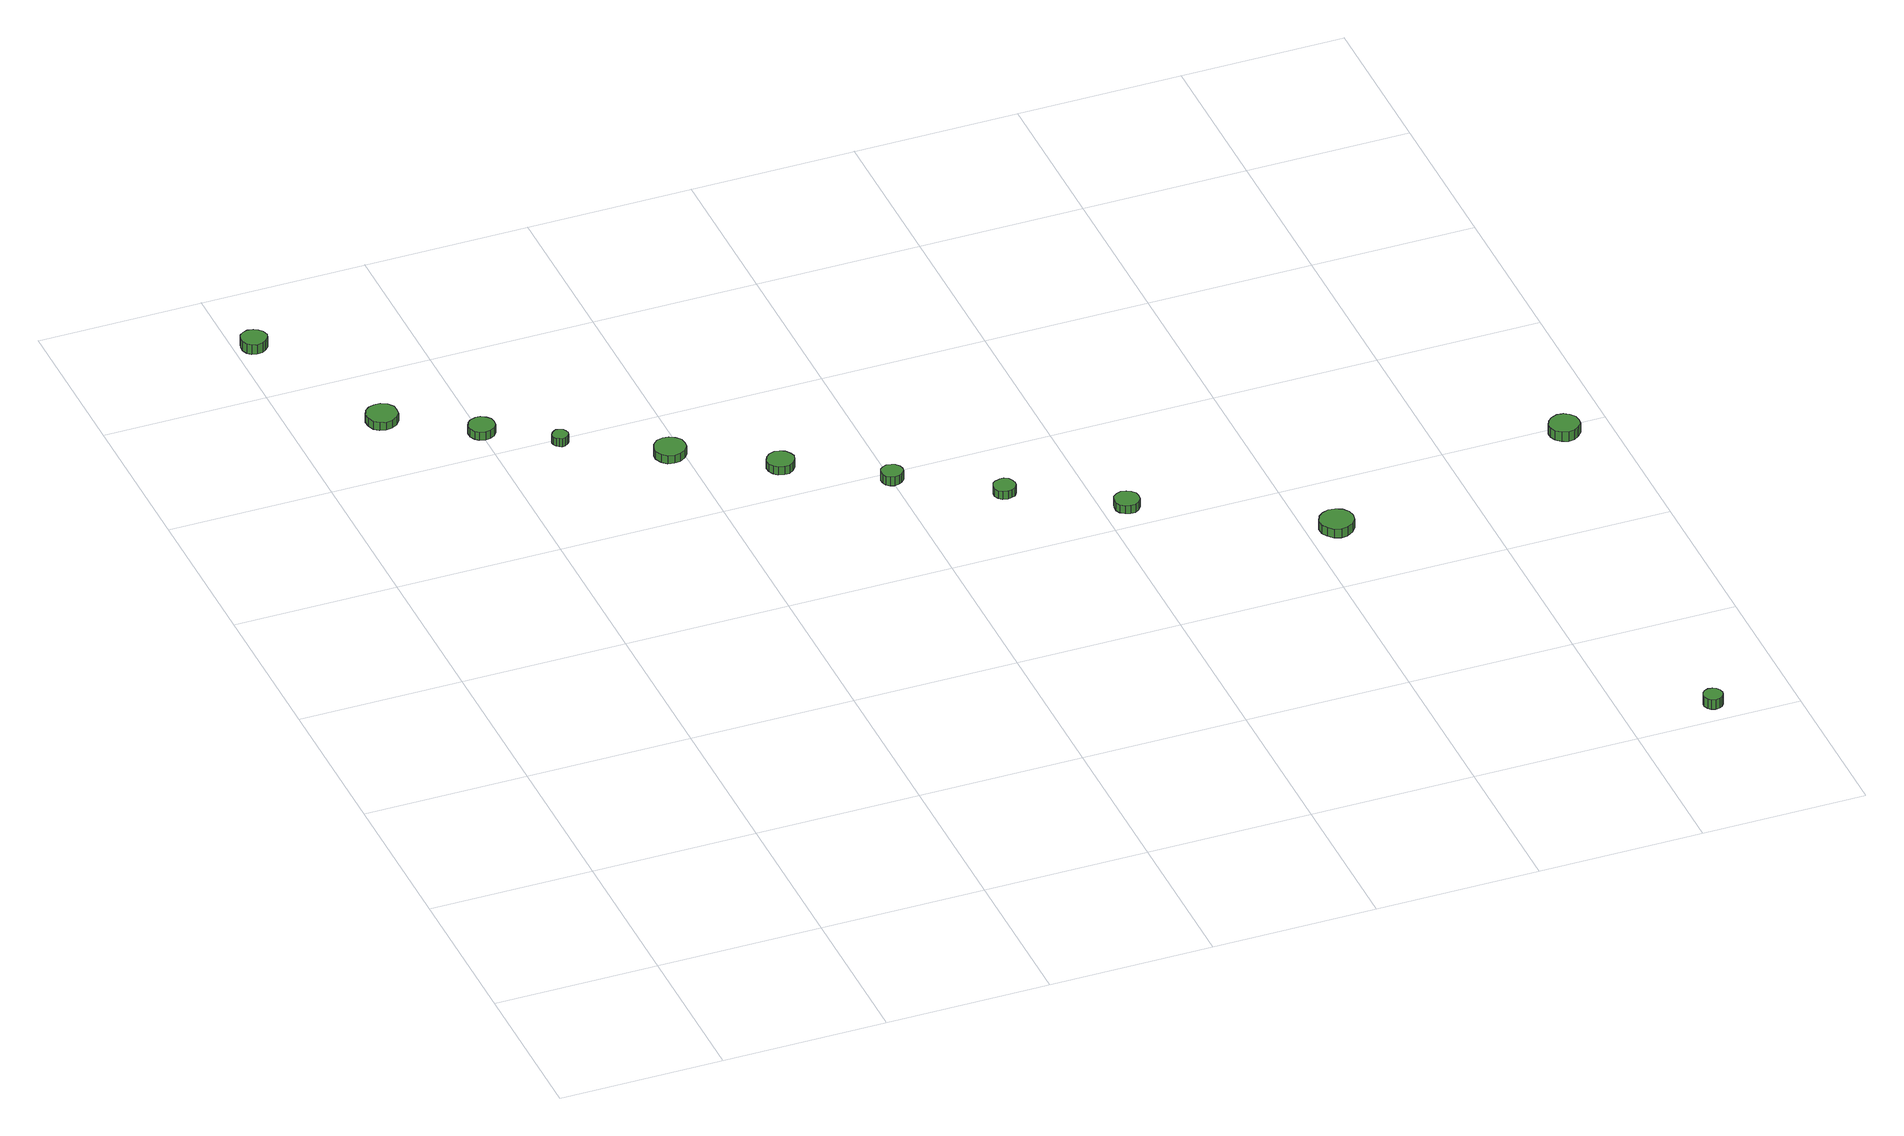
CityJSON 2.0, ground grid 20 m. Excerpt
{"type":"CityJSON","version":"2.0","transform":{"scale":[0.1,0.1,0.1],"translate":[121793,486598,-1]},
"CityObjects":{
"tree1":{"type":"SolitaryVegetationObject","attributes":{"function":"something"},"geometry":[{"type":"MultiSurface","lod":"1","boundaries":[[[0,1,2,3,4,5,6,7,8,9,10,11,12,13,14]],[[15,16,17,18,19,20,21,22,23,24,25,26,27,28,29]],[[0,29,28,1]],[[1,28,27,2]],[[2,27,26,3]],[[3,26,25,4]],[[4,25,24,5]],[[5,24,23,6]],[[6,23,22,7]],[[7,22,21,8]],[[8,21,20,9]],[[9,20,19,10]],[[10,19,18,11]],[[11,18,17,12]],[[12,17,16,13]],[[13,16,15,14]],[[14,15,29,0]]]}]},
"tree2":{"type":"SolitaryVegetationObject","attributes":{"function":"something"},"geometry":[{"type":"MultiSurface","lod":"1","boundaries":[[[30,31,32,33,34,35,36,37,38,39,40,41,42,43,44]],[[45,46,47,48,49,50,51,52,53,54,55,56,57,58,59]],[[30,59,58,31]],[[31,58,57,32]],[[32,57,56,33]],[[33,56,55,34]],[[34,55,54,35]],[[35,54,53,36]],[[36,53,52,37]],[[37,52,51,38]],[[38,51,50,39]],[[39,50,49,40]],[[40,49,48,41]],[[41,48,47,42]],[[42,47,46,43]],[[43,46,45,44]],[[44,45,59,30]]]}]},
"tree3":{"type":"SolitaryVegetationObject","attributes":{"function":"something"},"geometry":[{"type":"MultiSurface","lod":"1","boundaries":[[[60,61,62,63,64,65,66,67,68,69,70,71,72,73,74]],[[75,76,77,78,79,80,81,82,83,84,85,86,87,88,89]],[[60,89,88,61]],[[61,88,87,62]],[[62,87,86,63]],[[63,86,85,64]],[[64,85,84,65]],[[65,84,83,66]],[[66,83,82,67]],[[67,82,81,68]],[[68,81,80,69]],[[69,80,79,70]],[[70,79,78,71]],[[71,78,77,72]],[[72,77,76,73]],[[73,76,75,74]],[[74,75,89,60]]]}]},
"tree4":{"type":"SolitaryVegetationObject","attributes":{"function":"something"},"geometry":[{"type":"MultiSurface","lod":"1","boundaries":[[[90,91,92,93,94,95,96,97,98,99,100,101,102,103,104]],[[105,106,107,108,109,110,111,112,113,114,115,116,117,118,119]],[[90,119,118,91]],[[91,118,117,92]],[[92,117,116,93]],[[93,116,115,94]],[[94,115,114,95]],[[95,114,113,96]],[[96,113,112,97]],[[97,112,111,98]],[[98,111,110,99]],[[99,110,109,100]],[[100,109,108,101]],[[101,108,107,102]],[[102,107,106,103]],[[103,106,105,104]],[[104,105,119,90]]]}]},
"tree5":{"type":"SolitaryVegetationObject","attributes":{"function":"something"},"geometry":[{"type":"MultiSurface","lod":"1","boundaries":[[[120,121,122,123,124,125,126,127,128,129,130,131,132,133,134]],[[135,136,137,138,139,140,141,142,143,144,145,146,147,148,149]],[[120,149,148,121]],[[121,148,147,122]],[[122,147,146,123]],[[123,146,145,124]],[[124,145,144,125]],[[125,144,143,126]],[[126,143,142,127]],[[127,142,141,128]],[[128,141,140,129]],[[129,140,139,130]],[[130,139,138,131]],[[131,138,137,132]],[[132,137,136,133]],[[133,136,135,134]],[[134,135,149,120]]]}]},
"tree6":{"type":"SolitaryVegetationObject","attributes":{"function":"something"},"geometry":[{"type":"MultiSurface","lod":"1","boundaries":[[[150,151,152,153,154,155,156,157,158,159,160,161,162,163,164]],[[165,166,167,168,169,170,171,172,173,174,175,176,177,178,179]],[[150,179,178,151]],[[151,178,177,152]],[[152,177,176,153]],[[153,176,175,154]],[[154,175,174,155]],[[155,174,173,156]],[[156,173,172,157]],[[157,172,171,158]],[[158,171,170,159]],[[159,170,169,160]],[[160,169,168,161]],[[161,168,167,162]],[[162,167,166,163]],[[163,166,165,164]],[[164,165,179,150]]]}]},
"tree7":{"type":"SolitaryVegetationObject","attributes":{"function":"something"},"geometry":[{"type":"MultiSurface","lod":"1","boundaries":[[[180,181,182,183,184,185,186,187,188,189,190,191,192,193,194]],[[195,196,197,198,199,200,201,202,203,204,205,206,207,208,209]],[[180,209,208,181]],[[181,208,207,182]],[[182,207,206,183]],[[183,206,205,184]],[[184,205,204,185]],[[185,204,203,186]],[[186,203,202,187]],[[187,202,201,188]],[[188,201,200,189]],[[189,200,199,190]],[[190,199,198,191]],[[191,198,197,192]],[[192,197,196,193]],[[193,196,195,194]],[[194,195,209,180]]]}]},
"tree8":{"type":"SolitaryVegetationObject","attributes":{"function":"something"},"geometry":[{"type":"MultiSurface","lod":"1","boundaries":[[[210,211,212,213,214,215,216,217,218,219,220,221,222,223,224]],[[225,226,227,228,229,230,231,232,233,234,235,236,237,238,239]],[[210,239,238,211]],[[211,238,237,212]],[[212,237,236,213]],[[213,236,235,214]],[[214,235,234,215]],[[215,234,233,216]],[[216,233,232,217]],[[217,232,231,218]],[[218,231,230,219]],[[219,230,229,220]],[[220,229,228,221]],[[221,228,227,222]],[[222,227,226,223]],[[223,226,225,224]],[[224,225,239,210]]]}]},
"tree9":{"type":"SolitaryVegetationObject","attributes":{"function":"something"},"geometry":[{"type":"MultiSurface","lod":"1","boundaries":[[[240,241,242,243,244,245,246,247,248,249,250,251,252,253,254]],[[255,256,257,258,259,260,261,262,263,264,265,266,267,268,269]],[[240,269,268,241]],[[241,268,267,242]],[[242,267,266,243]],[[243,266,265,244]],[[244,265,264,245]],[[245,264,263,246]],[[246,263,262,247]],[[247,262,261,248]],[[248,261,260,249]],[[249,260,259,250]],[[250,259,258,251]],[[251,258,257,252]],[[252,257,256,253]],[[253,256,255,254]],[[254,255,269,240]]]}]},
"tree10":{"type":"SolitaryVegetationObject","attributes":{"function":"something"},"geometry":[{"type":"MultiSurface","lod":"1","boundaries":[[[270,271,272,273,274,275,276,277,278,279,280,281,282,283,284]],[[285,286,287,288,289,290,291,292,293,294,295,296,297,298,299]],[[270,299,298,271]],[[271,298,297,272]],[[272,297,296,273]],[[273,296,295,274]],[[274,295,294,275]],[[275,294,293,276]],[[276,293,292,277]],[[277,292,291,278]],[[278,291,290,279]],[[279,290,289,280]],[[280,289,288,281]],[[281,288,287,282]],[[282,287,286,283]],[[283,286,285,284]],[[284,285,299,270]]]}]},
"tree11":{"type":"SolitaryVegetationObject","attributes":{"function":"something"},"geometry":[{"type":"MultiSurface","lod":"1","boundaries":[[[300,301,302,303,304,305,306,307,308,309,310,311,312,313,314]],[[315,316,317,318,319,320,321,322,323,324,325,326,327,328,329]],[[300,329,328,301]],[[301,328,327,302]],[[302,327,326,303]],[[303,326,325,304]],[[304,325,324,305]],[[305,324,323,306]],[[306,323,322,307]],[[307,322,321,308]],[[308,321,320,309]],[[309,320,319,310]],[[310,319,318,311]],[[311,318,317,312]],[[312,317,316,313]],[[313,316,315,314]],[[314,315,329,300]]]}]},
"tree12":{"type":"SolitaryVegetationObject","attributes":{"function":"something"},"geometry":[{"type":"MultiSurface","lod":"1","boundaries":[[[330,331,332,333,334,335,336,337,338,339,340,341,342,343,344]],[[345,346,347,348,349,350,351,352,353,354,355,356,357,358,359]],[[330,359,358,331]],[[331,358,357,332]],[[332,357,356,333]],[[333,356,355,334]],[[334,355,354,335]],[[335,354,353,336]],[[336,353,352,337]],[[337,352,351,338]],[[338,351,350,339]],[[339,350,349,340]],[[340,349,348,341]],[[341,348,347,342]],[[342,347,346,343]],[[343,346,345,344]],[[344,345,359,330]]]}]}
},
"vertices":[
[40,1298,20],[38,1305,20],[34,1310,20],[29,1313,20],[22,1314,20],[16,1312,20],[11,1308,20],[9,1302,20],[9,1295,20],[11,1289,20],[16,1285,20],[22,1283,20],[29,1284,20],[34,1287,20],[38,1292,20],[38,1292,7],[34,1287,7],[29,1284,7],[22,1283,7],[16,1285,7],[11,1289,7],[9,1295,7],[9,1302,7],[11,1308,7],[16,1312,7],[22,1314,7],[29,1313,7],[34,1310,7],[38,1305,7],[40,1298,7],
[123,1108,19],[122,1115,19],[117,1122,19],[110,1126,19],[102,1126,19],[95,1124,19],[89,1119,19],[86,1112,19],[86,1104,19],[89,1096,19],[95,1091,19],[102,1089,19],[110,1090,19],[117,1094,19],[122,1100,19],[122,1100,8],[117,1094,8],[110,1090,8],[102,1089,8],[95,1091,8],[89,1096,8],[86,1104,8],[86,1112,8],[89,1119,8],[95,1124,8],[102,1126,8],[110,1126,8],[117,1122,8],[122,1115,8],[123,1108,8],
[217,1045,19],[216,1051,19],[212,1056,19],[206,1060,19],[200,1060,19],[193,1058,19],[189,1054,19],[186,1048,19],[186,1041,19],[189,1035,19],[193,1031,19],[200,1029,19],[206,1030,19],[212,1033,19],[216,1038,19],[216,1038,8],[212,1033,8],[206,1030,8],[200,1029,8],[193,1031,8],[189,1035,8],[186,1041,8],[186,1048,8],[189,1054,8],[193,1058,8],[200,1060,8],[206,1060,8],[212,1056,8],[216,1051,8],[217,1045,8],
[287,994,19],[286,998,19],[284,1001,19],[280,1003,19],[276,1004,19],[273,1002,19],[270,1000,19],[268,996,19],[268,992,19],[270,988,19],[273,986,19],[276,984,19],[280,985,19],[284,987,19],[286,990,19],[286,990,8],[284,987,8],[280,985,8],[276,984,8],[273,986,8],[270,988,8],[268,992,8],[268,996,8],[270,1000,8],[273,1002,8],[276,1004,8],[280,1003,8],[284,1001,8],[286,998,8],[287,994,8],
[403,925,19],[402,933,19],[397,939,19],[390,943,19],[383,944,19],[375,942,19],[369,936,19],[366,929,19],[366,922,19],[369,914,19],[375,909,19],[383,907,19],[390,908,19],[397,912,19],[402,918,19],[402,918,8],[397,912,8],[390,908,8],[383,907,8],[375,909,8],[369,914,8],[366,922,8],[366,929,8],[369,936,8],[375,942,8],[383,944,8],[390,943,8],[397,939,8],[402,933,8],[403,925,8],
[509,856,19],[507,862,19],[503,868,19],[497,871,19],[491,872,19],[484,870,19],[479,865,19],[476,859,19],[476,852,19],[479,846,19],[484,842,19],[491,840,19],[497,840,19],[503,844,19],[507,849,19],[507,849,8],[503,844,8],[497,840,8],[491,840,8],[484,842,8],[479,846,8],[476,852,8],[476,859,8],[479,865,8],[484,870,8],[491,872,8],[497,871,8],[503,868,8],[507,862,8],[509,856,8],
[614,786,20],[613,791,20],[609,796,20],[605,798,20],[599,799,20],[594,797,20],[590,794,20],[588,789,20],[588,783,20],[590,778,20],[594,775,20],[599,773,20],[605,774,20],[609,776,20],[613,781,20],[613,781,8],[609,776,8],[605,774,8],[599,773,8],[594,775,8],[590,778,8],[588,783,8],[588,789,8],[590,794,8],[594,797,8],[599,799,8],[605,798,8],[609,796,8],[613,791,8],[614,786,8],
[723,714,19],[722,719,19],[719,724,19],[714,727,19],[709,727,19],[703,725,19],[699,722,19],[697,717,19],[697,711,19],[699,706,19],[703,703,19],[709,701,19],[714,702,19],[719,704,19],[722,709,19],[722,709,8],[719,704,8],[714,702,8],[709,701,8],[703,703,8],[699,706,8],[697,711,8],[697,717,8],[699,722,8],[703,725,8],[709,727,8],[714,727,8],[719,724,8],[722,719,8],[723,714,8],
[844,638,19],[843,644,19],[839,649,19],[834,652,19],[828,653,19],[822,651,19],[817,647,19],[815,641,19],[815,634,19],[817,629,19],[822,625,19],[828,623,19],[834,623,19],[839,626,19],[843,631,19],[843,631,8],[839,626,8],[834,623,8],[828,623,8],[822,625,8],[817,629,8],[815,634,8],[815,641,8],[817,647,8],[822,651,8],[828,653,8],[834,652,8],[839,649,8],[843,644,8],[844,638,8],
[1053,503,26],[1051,511,26],[1046,518,26],[1038,522,26],[1030,523,26],[1022,520,26],[1016,515,26],[1012,507,26],[1012,498,26],[1016,491,26],[1022,485,26],[1030,482,26],[1038,483,26],[1046,488,26],[1051,494,26],[1051,494,14],[1046,488,14],[1038,483,14],[1030,482,14],[1022,485,14],[1016,491,14],[1012,498,14],[1012,507,14],[1016,515,14],[1022,520,14],[1030,523,14],[1038,522,14],[1046,518,14],[1051,511,14],[1053,503,14],
[1311,17,32],[1310,22,32],[1307,26,32],[1303,28,32],[1298,29,32],[1293,27,32],[1290,24,32],[1288,19,32],[1288,15,32],[1290,10,32],[1293,7,32],[1298,5,32],[1303,6,32],[1307,8,32],[1310,12,32],[1310,12,19],[1307,8,19],[1303,6,19],[1298,5,19],[1293,7,19],[1290,10,19],[1288,15,19],[1288,19,19],[1290,24,19],[1293,27,19],[1298,29,19],[1303,28,19],[1307,26,19],[1310,22,19],[1311,17,19],
[1359,577,29],[1358,585,29],[1353,591,29],[1347,595,29],[1339,596,29],[1332,593,29],[1326,588,29],[1323,581,29],[1323,574,29],[1326,567,29],[1332,562,29],[1339,559,29],[1347,560,29],[1353,564,29],[1358,570,29],[1358,570,16],[1353,564,16],[1347,560,16],[1339,559,16],[1332,562,16],[1326,567,16],[1323,574,16],[1323,581,16],[1326,588,16],[1332,593,16],[1339,596,16],[1347,595,16],[1353,591,16],[1358,585,16],[1359,577,16]
]}
